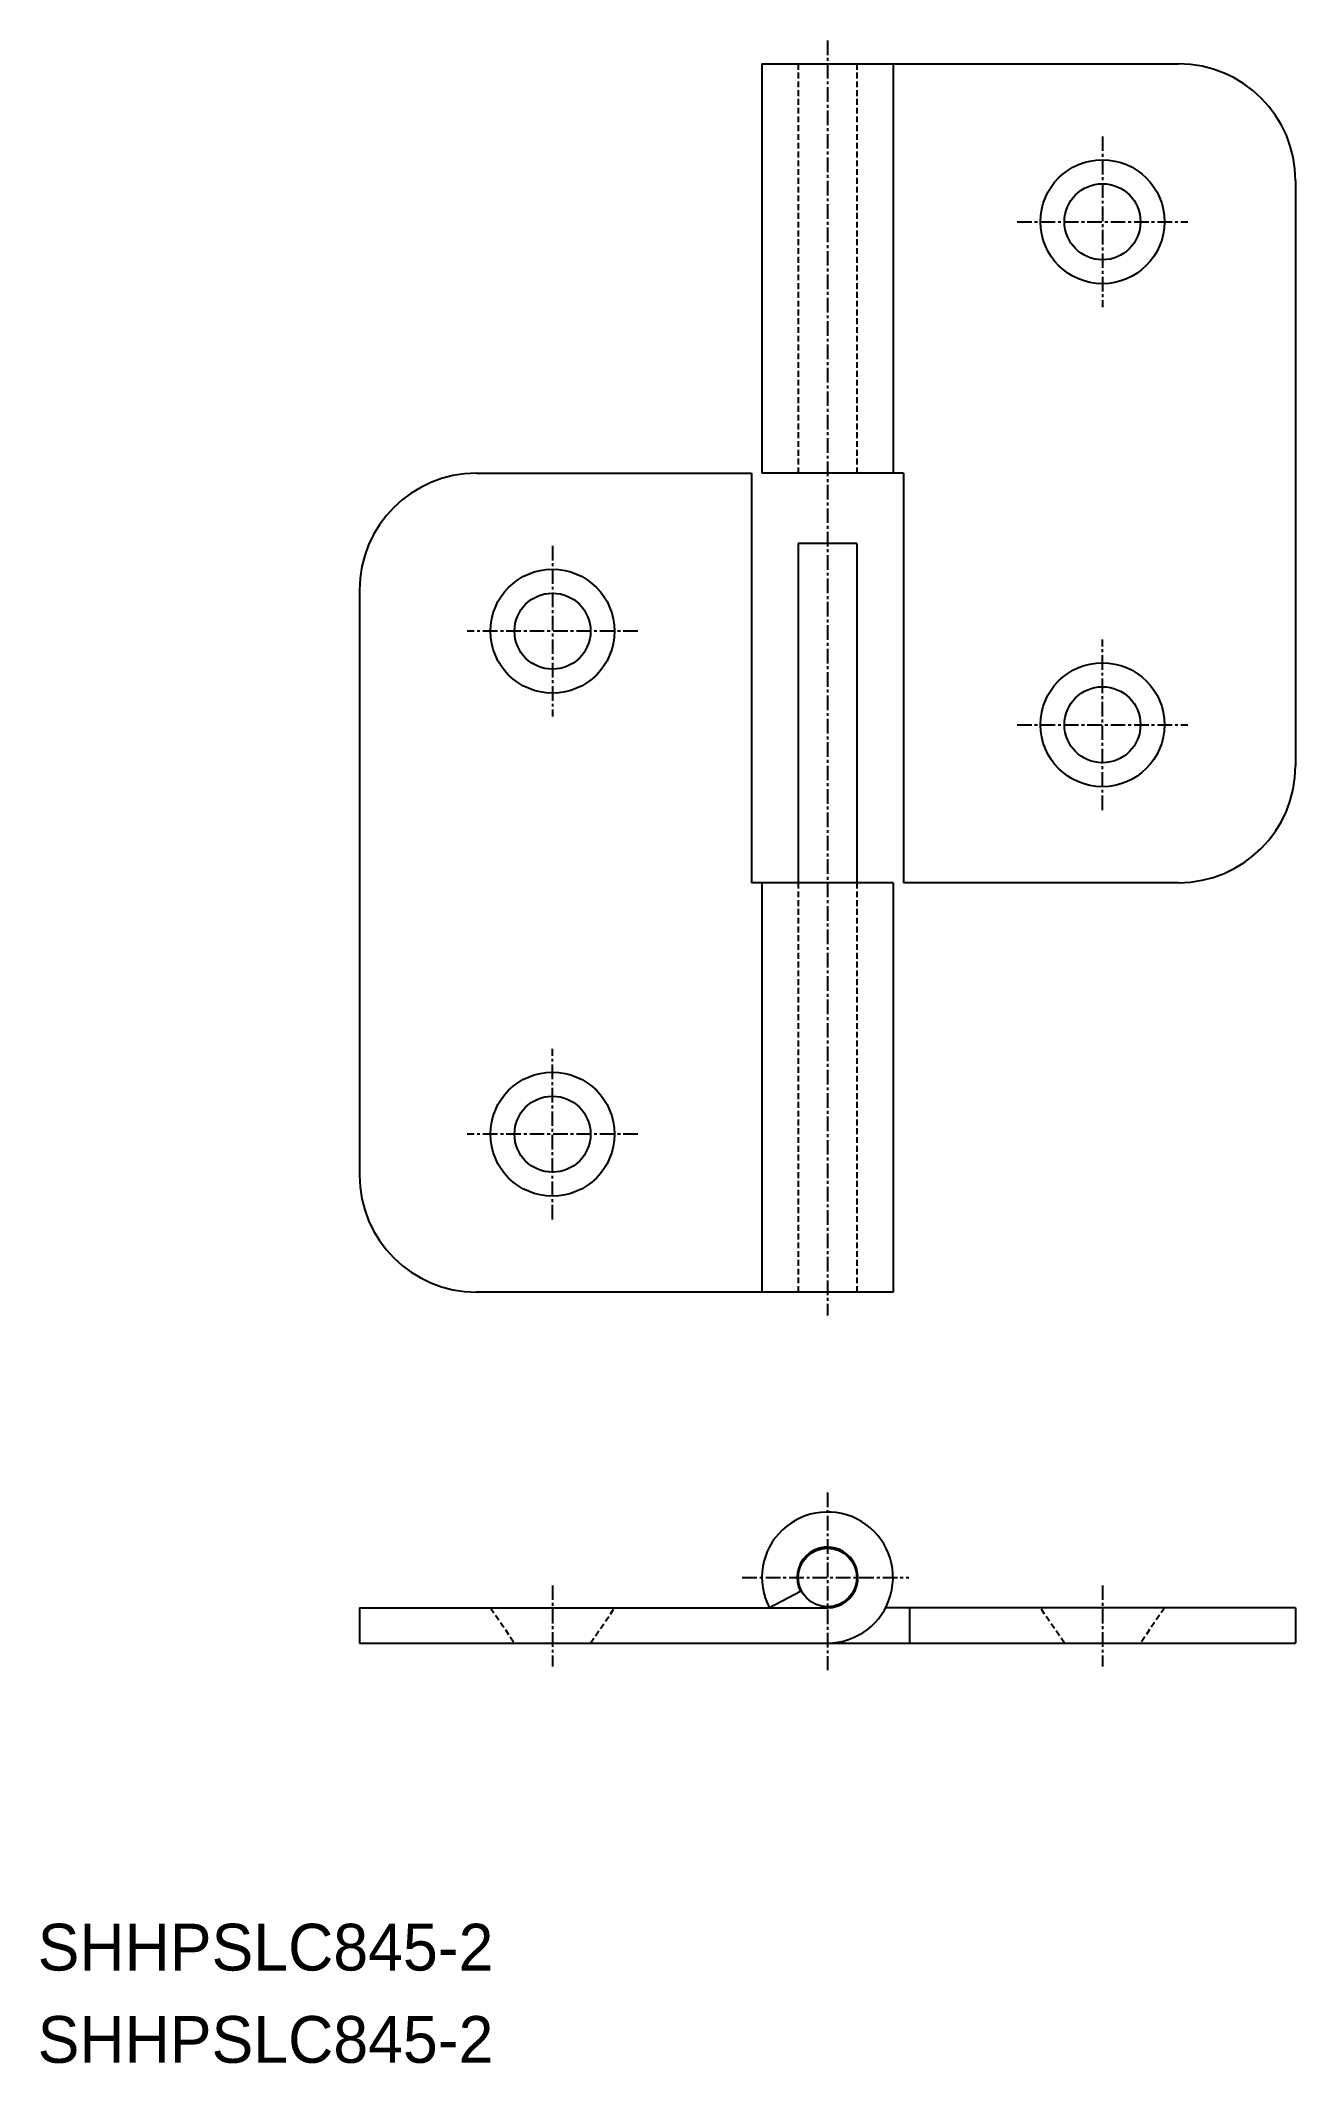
# Model space of a CAD drawing. Extents: x -16266 to -16159, y 328 to 501.
import ezdxf

# ---------------------------------------------------------------- set-up
doc = ezdxf.new("R2010")
doc.units = 0
doc.linetypes.add('CENTER', pattern=[2, 1.25, -0.25, 0.25, -0.25])
doc.linetypes.add('DASHED', pattern=[0.75, 0.5, -0.25])
doc.layers.get('0').update_dxf_attribs({"linetype": 'CONTINUOUS'})
doc.layers.add('CENTER', color=1, linetype='CENTER')

msp = doc.modelspace()

# ---------------------------------------------------------------- linework, layer by layer
at = {"color": 7, "linetype": 'CONTINUOUS'}
for p, q in [((-16204.67, 498.81), (-16169.07, 498.81)), ((-16204.67, 498.81), (-16204.67, 463.81)), ((-16193.47, 498.81), (-16193.47, 463.81)), ((-16159.07, 488.81), (-16159.07, 438.81)), ((-16229.07, 463.81), (-16205.57, 463.81)), ((-16205.57, 463.81), (-16205.57, 428.81)), ((-16192.57, 463.81), (-16204.67, 463.81)), ((-16192.57, 463.81), (-16192.57, 428.81)), ((-16196.57, 457.81), (-16201.57, 457.81)), ((-16201.57, 457.81), (-16201.57, 428.81)), ((-16196.57, 457.81), (-16196.57, 428.81)), ((-16239.07, 453.81), (-16239.07, 403.81)), ((-16193.47, 428.81), (-16205.57, 428.81)), ((-16204.67, 428.81), (-16204.67, 393.81)), ((-16193.47, 428.81), (-16193.47, 393.81)), ((-16169.07, 428.81), (-16192.57, 428.81)), ((-16193.47, 393.81), (-16229.07, 393.81)), ((-16239.07, 366.81), (-16199.07, 366.81)), ((-16239.07, 366.81), (-16239.07, 363.81)), ((-16201.37, 368.2), (-16204.03, 366.81)), ((-16192.07, 366.81), (-16194.11, 366.81)), ((-16192.07, 366.81), (-16192.07, 363.81)), ((-16159.07, 366.81), (-16192.07, 366.81)), ((-16159.07, 366.81), (-16159.07, 363.81)), ((-16239.07, 363.81), (-16192.07, 363.81)), ((-16192.07, 363.81), (-16159.07, 363.81))]:
    msp.add_line(p, q, dxfattribs=at)
at = {"color": 3, "linetype": 'DASHED'}
for p, q in [((-16201.57, 498.81), (-16201.57, 463.81)), ((-16196.57, 498.81), (-16196.57, 463.81)), ((-16201.57, 428.81), (-16201.57, 393.81)), ((-16196.57, 428.81), (-16196.57, 393.81)), ((-16227.87, 366.81), (-16225.82, 363.81)), ((-16219.32, 363.81), (-16217.27, 366.81)), ((-16178.82, 363.81), (-16180.87, 366.81)), ((-16170.27, 366.81), (-16172.32, 363.81))]:
    msp.add_line(p, q, dxfattribs=at)
at = {"color": 7, "linetype": 'CONTINUOUS'}
for centre, radius in [((-16175.57, 485.31), 5.3), ((-16175.57, 485.31), 3.25), ((-16222.57, 450.31), 5.3), ((-16222.57, 450.31), 3.25), ((-16175.57, 442.31), 5.3), ((-16175.57, 442.31), 3.25), ((-16222.57, 407.31), 5.3), ((-16222.57, 407.31), 3.25), ((-16199.07, 369.41), 2.5)]:
    msp.add_circle(centre, radius, dxfattribs=at)
for centre, radius, start, end in [((-16169.07, 488.81), 10, 0, 90), ((-16229.07, 453.81), 10, 90, 180), ((-16169.07, 438.81), 10, 270, 0), ((-16229.07, 403.81), 10, 180, 270), ((-16199.07, 369.41), 5.6, 270, 207.664), ((-16199.07, 369.41), 2.6, 270, 207.664)]:
    msp.add_arc(centre, radius, start, end, dxfattribs=at)
at = {"layer": 'CENTER', "color": 1, "linetype": 'CENTER'}
for p, q in [((-16199.07, 500.81), (-16199.07, 391.81)), ((-16175.57, 492.61), (-16175.57, 478.01)), ((-16182.87, 485.31), (-16168.27, 485.31)), ((-16222.57, 457.61), (-16222.57, 443.01)), ((-16215.27, 450.31), (-16229.87, 450.31)), ((-16175.57, 435.01), (-16175.57, 449.61)), ((-16182.87, 442.31), (-16168.27, 442.31)), ((-16222.57, 400.01), (-16222.57, 414.61)), ((-16215.27, 407.31), (-16229.87, 407.31)), ((-16199.07, 376.68), (-16199.07, 361.5)), ((-16222.57, 368.74), (-16222.57, 361.81)), ((-16206.35, 369.41), (-16192.12, 369.41)), ((-16175.57, 368.74), (-16175.57, 361.81))]:
    msp.add_line(p, q, dxfattribs=at)

# ---------------------------------------------------------------- texts
at = {"color": 7, "linetype": 'CONTINUOUS'}
for p in [(-16266.57, 335.81), (-16266.57, 327.92)]:
    msp.add_text('SHHPSLC845-2', height=4, dxfattribs=at).set_placement(p)

doc.saveas('drawing.dxf')
